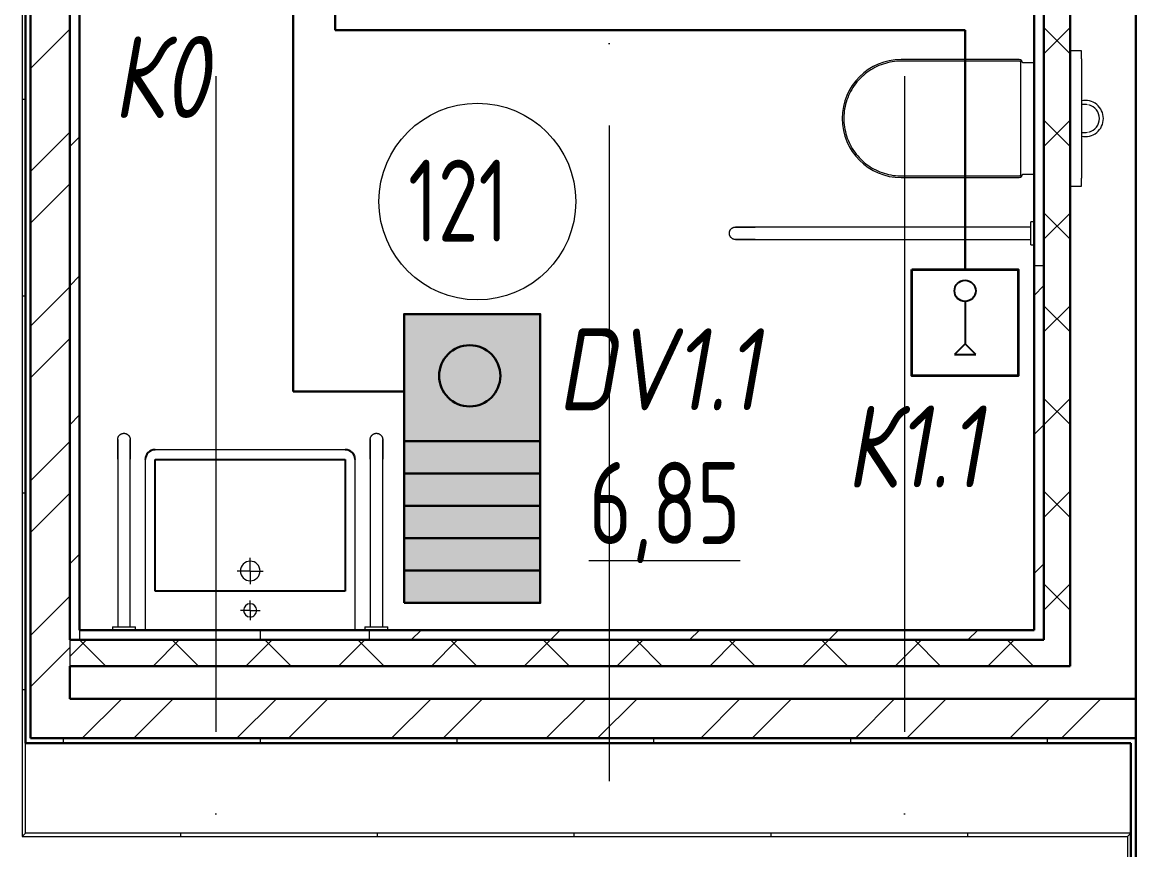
# Model space of a CAD drawing. Header units: millimetres. Extents: x -404508 to 361533, y -175093 to 31861.
# Drawn here: x -5002 to -1607, y -149193 to -146669 of the extents above; entities that cross this region are included whole.
import ezdxf

# ---------------------------------------------------------------- set-up
doc = ezdxf.new("R2010")
doc.units = ezdxf.units.MM
doc.linetypes.add('ADSK_Линия сетки', pattern=[25, 20, -2.5, 0, -2.5])
for name, color, linetype, lineweight in [('лс', 5, 'Continuous', 30), ('Марки помещений', 252, 'Continuous', 20), ('Обобщенные модели', 252, 'Continuous', 18), ('Ограждение', 252, 'Continuous', 9), ('Оси', 252, 'Continuous', 9), ('Примечания', 7, 'Continuous', 25), ('Сантехника', 252, 'Continuous', 9), ('Стены внутренние', 7, 'Continuous', 18), ('Стены наружные', 7, 'Continuous', 18), ('Стены штриховка', 7, 'Continuous', 9)]:
    doc.layers.add(name, color=color, linetype=linetype, lineweight=lineweight)
doc.layers.add('Узлы', color=7, linetype='Continuous')
doc.styles.add('GOST Common_3', font='', dxfattribs={"height": 3.5})
doc.styles.add('RubezhCAD', font='', dxfattribs={"oblique": 10})
doc.styles.get('GOST Common_3').set_extended_font_data('GOST 2.304 type A')
doc.styles.get('RubezhCAD').set_extended_font_data('GOST type A')
pattern_1 = [(0, (-32119.8, 96), (0, 600), []), (90, (-32119.8, 96), (-600, 4e-14), [])]

# ---------------------------------------------------------------- blocks, each defined once
blk = doc.blocks.new('Кнопка вызова влагозащищенная со шнуром1')
at = {"color": 5}
for p, q in [((-50, 10), (-50, -30)), ((-50, -30), (-60, -40)), ((-40, -40), (-50, -30)), ((-60, -40), (-40, -40))]:
    blk.add_line(p, q, dxfattribs=at)
at = {"color": 5, "lineweight": 35}
blk.add_lwpolyline([(-100, 40), (0, 40), (0, -60), (-100, -60)], close=True, dxfattribs=at)
at = {"color": 5}
blk.add_circle((-50, 20), 10, dxfattribs=at)
blk = doc.blocks.new('A$C54723B90')
at = {"ltscale": 100, "true_color": 0xffffff}
h = blk.add_hatch(color=7, dxfattribs=at)
h.dxf.hatch_style = 1
h.paths.add_polyline_path([(0, 415), (881.2, 415), (881.2, 0), (0, 0)])
at = {"ltscale": 100}
h = blk.add_hatch(color=5, dxfattribs=at)
h.dxf.hatch_style = 1
edge = h.paths.add_edge_path()
edge.add_arc((692.7, 215.1), 93.4, 0, 360)
at = {"layer": 'лс', "color": 5}
blk.add_lwpolyline([(0, 415), (881.2, 415), (881.2, 0), (0, 0)], close=True, dxfattribs=at)
for points in [[(98.6, 415), (98.6, 0)], [(197.3, 415), (197.3, 0)], [(295.9, 415), (295.9, 0)], [(394.6, 415), (394.6, 0)], [(493.2, 415), (493.2, 0)]]:
    blk.add_lwpolyline(points, dxfattribs=at)
blk.add_circle((692.7, 215.1), 93.4, dxfattribs=at)
blk = doc.blocks.new('1 этаж')
at = {"layer": 'Ограждение', "true_color": 0x636466}
h = blk.add_hatch(dxfattribs=at)
h.set_pattern_fill('FP_25', color=251, style=0, pattern_type=2)
h.set_pattern_definition(pattern_1)
h.paths.add_polyline_path([(-18445.8, -17463.7), (-18435.8, -17453.7), (-18435.8, -14253.7), (-18445.8, -14263.7), (-18445.8, -17356.4)])
h = blk.add_hatch(dxfattribs=at)
h.set_pattern_fill('FP_25', color=251, style=0, pattern_type=2)
h.set_pattern_definition(pattern_1)
h.paths.add_polyline_path([(-16538.9, -17463.7), (-15075.8, -17463.7), (-15065.8, -17453.7), (-18435.8, -17453.7), (-18445.8, -17463.7), (-17974, -17463.7)])
h = blk.add_hatch(dxfattribs=at)
h.set_pattern_fill('FP_25', color=251, style=0, pattern_type=2)
h.set_pattern_definition(pattern_1)
h.paths.add_polyline_path([(-15075.8, -20143.7), (-15065.8, -20143.7), (-15065.8, -20043.7), (-15075.8, -20043.7)])
h.paths.add_polyline_path([(-15065.8, -19963.7), (-15065.8, -17453.7), (-15075.8, -17463.7), (-15075.8, -19963.7)])
at = {"layer": 'Марки помещений', "color": 251, "true_color": 0x636466}
blk.add_circle((-17058.2, -15527), 300, dxfattribs=at)
at = {"layer": 'Обобщенные модели', "color": 251, "true_color": 0x636466}
for p, q in [((-15370.8, -15604.7), (-16210.8, -15604.7)), ((-15370.8, -15658.7), (-15370.8, -15588.7)), ((-15360.8, -15588.7), (-15370.8, -15588.7)), ((-16210.8, -15642.7), (-15370.8, -15642.7)), ((-15370.8, -15658.7), (-15360.8, -15658.7)), ((-18154.8, -16312.7), (-18154.8, -16823.7)), ((-18116.8, -16823.7), (-18116.8, -16312.7)), ((-17384.8, -16312.7), (-17384.8, -16823.7)), ((-17346.8, -16823.7), (-17346.8, -16312.7)), ((-18170.8, -16823.7), (-18100.8, -16823.7)), ((-18170.8, -16823.7), (-18170.8, -16833.7)), ((-18100.8, -16833.7), (-18100.8, -16823.7)), ((-17400.8, -16823.7), (-17330.8, -16823.7)), ((-17400.8, -16823.7), (-17400.8, -16833.7)), ((-17330.8, -16833.7), (-17330.8, -16823.7))]:
    blk.add_line(p, q, dxfattribs=at)
at = {"layer": 'Обобщенные модели', "color": 251, "true_color": 0x636466, "flags": 128}
for points in [[(-16289.8, -15623.7), (-16289.8, -15623), (-16289.7, -15622.2), (-16289.7, -15621.5), (-16289.6, -15620.7), (-16289.4, -15620), (-16289.3, -15619.2), (-16289.1, -15618.5), (-16288.8, -15617.8), (-16288.6, -15617), (-16288.3, -15616.3), (-16288, -15615.6), (-16287.7, -15615), (-16287.3, -15614.3), (-16286.9, -15613.6), (-16286.5, -15613), (-16286, -15612.4), (-16285.6, -15611.8), (-16285.1, -15611.2), (-16284.6, -15610.6), (-16284, -15610.1), (-16283.5, -15609.6), (-16282.9, -15609.1), (-16282.3, -15608.6), (-16281.7, -15608.2), (-16281.1, -15607.7), (-16280.4, -15607.3), (-16279.8, -15607), (-16279.1, -15606.6), (-16278.4, -15606.3), (-16277.7, -15606), (-16277, -15605.8), (-16276.2, -15605.5), (-16275.5, -15605.3), (-16274.8, -15605.2), (-16274, -15605), (-16273.3, -15604.9), (-16272.5, -15604.8), (-16271.8, -15604.8), (-16271, -15604.7), (-16270.8, -15604.7)], [(-16210.8, -15604.7), (-16213.2, -15604.7), (-16215.6, -15604.7), (-16218, -15604.7), (-16220.4, -15604.7), (-16222.7, -15604.7), (-16225.1, -15604.7), (-16227.4, -15604.7), (-16229.7, -15604.7), (-16231.9, -15604.7), (-16234.2, -15604.7), (-16236.4, -15604.7), (-16238.5, -15604.7), (-16240.6, -15604.7), (-16242.7, -15604.7), (-16244.7, -15604.7), (-16246.6, -15604.7), (-16248.5, -15604.7), (-16250.4, -15604.7), (-16252.1, -15604.7), (-16253.8, -15604.7), (-16255.5, -15604.7), (-16257, -15604.7), (-16258.5, -15604.7), (-16260, -15604.7), (-16261.3, -15604.7), (-16262.5, -15604.7), (-16263.7, -15604.7), (-16264.8, -15604.7), (-16265.8, -15604.7), (-16266.7, -15604.7), (-16267.5, -15604.7), (-16268.3, -15604.7), (-16268.9, -15604.7), (-16269.5, -15604.7), (-16269.9, -15604.7), (-16270.3, -15604.7), (-16270.6, -15604.7), (-16270.7, -15604.7), (-16270.8, -15604.7), (-16270.8, -15604.7)], [(-16270.8, -15604.7), (-16270.8, -15604.7), (-16270.6, -15604.7), (-16270.4, -15604.7), (-16270, -15604.7), (-16269.6, -15604.7), (-16269.1, -15604.7), (-16268.5, -15604.7), (-16267.8, -15604.7), (-16267, -15604.7), (-16266.1, -15604.7), (-16265.1, -15604.7), (-16264, -15604.7), (-16262.9, -15604.7), (-16261.6, -15604.7), (-16260.3, -15604.7), (-16258.9, -15604.7), (-16257.5, -15604.7), (-16255.9, -15604.7), (-16254.3, -15604.7), (-16252.6, -15604.7), (-16250.8, -15604.7), (-16249, -15604.7), (-16247.2, -15604.7), (-16245.2, -15604.7), (-16243.2, -15604.7), (-16241.2, -15604.7), (-16239.1, -15604.7), (-16236.9, -15604.7), (-16234.8, -15604.7), (-16232.5, -15604.7), (-16230.3, -15604.7), (-16228, -15604.7), (-16225.7, -15604.7), (-16223.4, -15604.7), (-16221, -15604.7), (-16218.6, -15604.7), (-16216.2, -15604.7), (-16213.8, -15604.7), (-16211.4, -15604.7), (-16210.8, -15604.7)], [(-16270.8, -15642.7), (-16271.6, -15642.7), (-16272.3, -15642.7), (-16273.1, -15642.6), (-16273.8, -15642.5), (-16274.6, -15642.4), (-16275.3, -15642.2), (-16276.1, -15642), (-16276.8, -15641.8), (-16277.5, -15641.5), (-16278.2, -15641.2), (-16278.9, -15640.9), (-16279.6, -15640.6), (-16280.2, -15640.2), (-16280.9, -15639.8), (-16281.5, -15639.4), (-16282.1, -15639), (-16282.7, -15638.5), (-16283.3, -15638), (-16283.9, -15637.5), (-16284.4, -15637), (-16284.9, -15636.4), (-16285.4, -15635.8), (-16285.9, -15635.2), (-16286.4, -15634.6), (-16286.8, -15634), (-16287.2, -15633.3), (-16287.6, -15632.7), (-16287.9, -15632), (-16288.2, -15631.3), (-16288.5, -15630.6), (-16288.8, -15629.9), (-16289, -15629.2), (-16289.2, -15628.4), (-16289.4, -15627.7), (-16289.5, -15627), (-16289.6, -15626.2), (-16289.7, -15625.5), (-16289.8, -15624.7), (-16289.8, -15623.9), (-16289.8, -15623.7)], [(-16210.8, -15642.7), (-16213.2, -15642.7), (-16215.6, -15642.7), (-16218, -15642.7), (-16220.4, -15642.7), (-16222.7, -15642.7), (-16225.1, -15642.7), (-16227.4, -15642.7), (-16229.7, -15642.7), (-16231.9, -15642.7), (-16234.2, -15642.7), (-16236.4, -15642.7), (-16238.5, -15642.7), (-16240.6, -15642.7), (-16242.7, -15642.7), (-16244.7, -15642.7), (-16246.6, -15642.7), (-16248.5, -15642.7), (-16250.4, -15642.7), (-16252.1, -15642.7), (-16253.8, -15642.7), (-16255.5, -15642.7), (-16257, -15642.7), (-16258.5, -15642.7), (-16260, -15642.7), (-16261.3, -15642.7), (-16262.5, -15642.7), (-16263.7, -15642.7), (-16264.8, -15642.7), (-16265.8, -15642.7), (-16266.7, -15642.7), (-16267.5, -15642.7), (-16268.3, -15642.7), (-16268.9, -15642.7), (-16269.5, -15642.7), (-16269.9, -15642.7), (-16270.3, -15642.7), (-16270.6, -15642.7), (-16270.7, -15642.7), (-16270.8, -15642.7), (-16270.8, -15642.7)], [(-16270.8, -15642.7), (-16270.8, -15642.7), (-16270.6, -15642.7), (-16270.4, -15642.7), (-16270, -15642.7), (-16269.6, -15642.7), (-16269.1, -15642.7), (-16268.5, -15642.7), (-16267.8, -15642.7), (-16267, -15642.7), (-16266.1, -15642.7), (-16265.1, -15642.7), (-16264, -15642.7), (-16262.9, -15642.7), (-16261.6, -15642.7), (-16260.3, -15642.7), (-16258.9, -15642.7), (-16257.5, -15642.7), (-16255.9, -15642.7), (-16254.3, -15642.7), (-16252.6, -15642.7), (-16250.8, -15642.7), (-16249, -15642.7), (-16247.2, -15642.7), (-16245.2, -15642.7), (-16243.2, -15642.7), (-16241.2, -15642.7), (-16239.1, -15642.7), (-16236.9, -15642.7), (-16234.8, -15642.7), (-16232.5, -15642.7), (-16230.3, -15642.7), (-16228, -15642.7), (-16225.7, -15642.7), (-16223.4, -15642.7), (-16221, -15642.7), (-16218.6, -15642.7), (-16216.2, -15642.7), (-16213.8, -15642.7), (-16211.4, -15642.7), (-16210.8, -15642.7)], [(-18154.8, -16252.7), (-18154.8, -16252), (-18154.7, -16251.2), (-18154.7, -16250.5), (-18154.6, -16249.7), (-18154.4, -16249), (-18154.3, -16248.2), (-18154.1, -16247.5), (-18153.8, -16246.8), (-18153.6, -16246), (-18153.3, -16245.3), (-18153, -16244.6), (-18152.7, -16244), (-18152.3, -16243.3), (-18151.9, -16242.6), (-18151.5, -16242), (-18151, -16241.4), (-18150.6, -16240.8), (-18150.1, -16240.2), (-18149.6, -16239.6), (-18149, -16239.1), (-18148.5, -16238.6), (-18147.9, -16238.1), (-18147.3, -16237.6), (-18146.7, -16237.2), (-18146.1, -16236.7), (-18145.4, -16236.3), (-18144.8, -16236), (-18144.1, -16235.6), (-18143.4, -16235.3), (-18142.7, -16235), (-18142, -16234.8), (-18141.2, -16234.5), (-18140.5, -16234.3), (-18139.8, -16234.2), (-18139, -16234), (-18138.3, -16233.9), (-18137.5, -16233.8), (-18136.8, -16233.8), (-18136, -16233.7), (-18135.8, -16233.7)], [(-18154.8, -16312.7), (-18154.8, -16310.3), (-18154.8, -16307.9), (-18154.8, -16305.5), (-18154.8, -16303.2), (-18154.8, -16300.8), (-18154.8, -16298.5), (-18154.8, -16296.1), (-18154.8, -16293.9), (-18154.8, -16291.6), (-18154.8, -16289.4), (-18154.8, -16287.2), (-18154.8, -16285), (-18154.8, -16282.9), (-18154.8, -16280.9), (-18154.8, -16278.9), (-18154.8, -16276.9), (-18154.8, -16275), (-18154.8, -16273.2), (-18154.8, -16271.4), (-18154.8, -16269.7), (-18154.8, -16268.1), (-18154.8, -16266.5), (-18154.8, -16265), (-18154.8, -16263.6), (-18154.8, -16262.2), (-18154.8, -16261), (-18154.8, -16259.8), (-18154.8, -16258.7), (-18154.8, -16257.7), (-18154.8, -16256.8), (-18154.8, -16256), (-18154.8, -16255.3), (-18154.8, -16254.6), (-18154.8, -16254.1), (-18154.8, -16253.6), (-18154.8, -16253.2), (-18154.8, -16253), (-18154.8, -16252.8), (-18154.8, -16252.7), (-18154.8, -16252.7)], [(-18154.8, -16252.7), (-18154.8, -16252.8), (-18154.8, -16252.9), (-18154.8, -16253.2), (-18154.8, -16253.5), (-18154.8, -16253.9), (-18154.8, -16254.5), (-18154.8, -16255.1), (-18154.8, -16255.8), (-18154.8, -16256.6), (-18154.8, -16257.5), (-18154.8, -16258.4), (-18154.8, -16259.5), (-18154.8, -16260.7), (-18154.8, -16261.9), (-18154.8, -16263.2), (-18154.8, -16264.6), (-18154.8, -16266.1), (-18154.8, -16267.6), (-18154.8, -16269.2), (-18154.8, -16270.9), (-18154.8, -16272.7), (-18154.8, -16274.5), (-18154.8, -16276.4), (-18154.8, -16278.3), (-18154.8, -16280.3), (-18154.8, -16282.4), (-18154.8, -16284.5), (-18154.8, -16286.6), (-18154.8, -16288.8), (-18154.8, -16291), (-18154.8, -16293.2), (-18154.8, -16295.5), (-18154.8, -16297.8), (-18154.8, -16300.2), (-18154.8, -16302.5), (-18154.8, -16304.9), (-18154.8, -16307.3), (-18154.8, -16309.7), (-18154.8, -16312.1), (-18154.8, -16312.7)], [(-18135.8, -16233.7), (-18135, -16233.7), (-18134.3, -16233.8), (-18133.5, -16233.9), (-18132.8, -16234), (-18132, -16234.1), (-18131.3, -16234.3), (-18130.6, -16234.5), (-18129.8, -16234.7), (-18129.1, -16234.9), (-18128.4, -16235.2), (-18127.7, -16235.5), (-18127, -16235.9), (-18126.4, -16236.2), (-18125.7, -16236.6), (-18125.1, -16237), (-18124.5, -16237.5), (-18123.9, -16238), (-18123.3, -16238.4), (-18122.7, -16239), (-18122.2, -16239.5), (-18121.7, -16240), (-18121.2, -16240.6), (-18120.7, -16241.2), (-18120.2, -16241.8), (-18119.8, -16242.5), (-18119.4, -16243.1), (-18119, -16243.8), (-18118.7, -16244.5), (-18118.4, -16245.1), (-18118.1, -16245.8), (-18117.8, -16246.6), (-18117.6, -16247.3), (-18117.4, -16248), (-18117.2, -16248.8), (-18117.1, -16249.5), (-18117, -16250.3), (-18116.9, -16251), (-18116.8, -16251.8), (-18116.8, -16252.5), (-18116.8, -16252.7)], [(-18116.8, -16312.7), (-18116.8, -16310.3), (-18116.8, -16307.9), (-18116.8, -16305.5), (-18116.8, -16303.2), (-18116.8, -16300.8), (-18116.8, -16298.5), (-18116.8, -16296.1), (-18116.8, -16293.9), (-18116.8, -16291.6), (-18116.8, -16289.4), (-18116.8, -16287.2), (-18116.8, -16285), (-18116.8, -16282.9), (-18116.8, -16280.9), (-18116.8, -16278.9), (-18116.8, -16276.9), (-18116.8, -16275), (-18116.8, -16273.2), (-18116.8, -16271.4), (-18116.8, -16269.7), (-18116.8, -16268.1), (-18116.8, -16266.5), (-18116.8, -16265), (-18116.8, -16263.6), (-18116.8, -16262.2), (-18116.8, -16261), (-18116.8, -16259.8), (-18116.8, -16258.7), (-18116.8, -16257.7), (-18116.8, -16256.8), (-18116.8, -16256), (-18116.8, -16255.3), (-18116.8, -16254.6), (-18116.8, -16254.1), (-18116.8, -16253.6), (-18116.8, -16253.2), (-18116.8, -16253), (-18116.8, -16252.8), (-18116.8, -16252.7), (-18116.8, -16252.7)], [(-18116.8, -16252.7), (-18116.8, -16252.8), (-18116.8, -16252.9), (-18116.8, -16253.2), (-18116.8, -16253.5), (-18116.8, -16253.9), (-18116.8, -16254.5), (-18116.8, -16255.1), (-18116.8, -16255.8), (-18116.8, -16256.6), (-18116.8, -16257.5), (-18116.8, -16258.4), (-18116.8, -16259.5), (-18116.8, -16260.7), (-18116.8, -16261.9), (-18116.8, -16263.2), (-18116.8, -16264.6), (-18116.8, -16266.1), (-18116.8, -16267.6), (-18116.8, -16269.2), (-18116.8, -16270.9), (-18116.8, -16272.7), (-18116.8, -16274.5), (-18116.8, -16276.4), (-18116.8, -16278.3), (-18116.8, -16280.3), (-18116.8, -16282.4), (-18116.8, -16284.5), (-18116.8, -16286.6), (-18116.8, -16288.8), (-18116.8, -16291), (-18116.8, -16293.2), (-18116.8, -16295.5), (-18116.8, -16297.8), (-18116.8, -16300.2), (-18116.8, -16302.5), (-18116.8, -16304.9), (-18116.8, -16307.3), (-18116.8, -16309.7), (-18116.8, -16312.1), (-18116.8, -16312.7)], [(-17384.8, -16252.7), (-17384.8, -16252), (-17384.7, -16251.2), (-17384.7, -16250.5), (-17384.6, -16249.7), (-17384.4, -16249), (-17384.3, -16248.2), (-17384.1, -16247.5), (-17383.8, -16246.8), (-17383.6, -16246), (-17383.3, -16245.3), (-17383, -16244.6), (-17382.7, -16244), (-17382.3, -16243.3), (-17381.9, -16242.6), (-17381.5, -16242), (-17381, -16241.4), (-17380.6, -16240.8), (-17380.1, -16240.2), (-17379.6, -16239.6), (-17379, -16239.1), (-17378.5, -16238.6), (-17377.9, -16238.1), (-17377.3, -16237.6), (-17376.7, -16237.2), (-17376.1, -16236.7), (-17375.4, -16236.3), (-17374.8, -16236), (-17374.1, -16235.6), (-17373.4, -16235.3), (-17372.7, -16235), (-17372, -16234.8), (-17371.2, -16234.5), (-17370.5, -16234.3), (-17369.8, -16234.2), (-17369, -16234), (-17368.3, -16233.9), (-17367.5, -16233.8), (-17366.8, -16233.8), (-17366, -16233.7), (-17365.8, -16233.7)], [(-17384.8, -16312.7), (-17384.8, -16310.3), (-17384.8, -16307.9), (-17384.8, -16305.5), (-17384.8, -16303.2), (-17384.8, -16300.8), (-17384.8, -16298.5), (-17384.8, -16296.1), (-17384.8, -16293.9), (-17384.8, -16291.6), (-17384.8, -16289.4), (-17384.8, -16287.2), (-17384.8, -16285), (-17384.8, -16282.9), (-17384.8, -16280.9), (-17384.8, -16278.9), (-17384.8, -16276.9), (-17384.8, -16275), (-17384.8, -16273.2), (-17384.8, -16271.4), (-17384.8, -16269.7), (-17384.8, -16268.1), (-17384.8, -16266.5), (-17384.8, -16265), (-17384.8, -16263.6), (-17384.8, -16262.2), (-17384.8, -16261), (-17384.8, -16259.8), (-17384.8, -16258.7), (-17384.8, -16257.7), (-17384.8, -16256.8), (-17384.8, -16256), (-17384.8, -16255.3), (-17384.8, -16254.6), (-17384.8, -16254.1), (-17384.8, -16253.6), (-17384.8, -16253.2), (-17384.8, -16253), (-17384.8, -16252.8), (-17384.8, -16252.7), (-17384.8, -16252.7)], [(-17384.8, -16252.7), (-17384.8, -16252.8), (-17384.8, -16252.9), (-17384.8, -16253.2), (-17384.8, -16253.5), (-17384.8, -16253.9), (-17384.8, -16254.5), (-17384.8, -16255.1), (-17384.8, -16255.8), (-17384.8, -16256.6), (-17384.8, -16257.5), (-17384.8, -16258.4), (-17384.8, -16259.5), (-17384.8, -16260.7), (-17384.8, -16261.9), (-17384.8, -16263.2), (-17384.8, -16264.6), (-17384.8, -16266.1), (-17384.8, -16267.6), (-17384.8, -16269.2), (-17384.8, -16270.9), (-17384.8, -16272.7), (-17384.8, -16274.5), (-17384.8, -16276.4), (-17384.8, -16278.3), (-17384.8, -16280.3), (-17384.8, -16282.4), (-17384.8, -16284.5), (-17384.8, -16286.6), (-17384.8, -16288.8), (-17384.8, -16291), (-17384.8, -16293.2), (-17384.8, -16295.5), (-17384.8, -16297.8), (-17384.8, -16300.2), (-17384.8, -16302.5), (-17384.8, -16304.9), (-17384.8, -16307.3), (-17384.8, -16309.7), (-17384.8, -16312.1), (-17384.8, -16312.7)], [(-17365.8, -16233.7), (-17365, -16233.7), (-17364.3, -16233.8), (-17363.5, -16233.9), (-17362.8, -16234), (-17362, -16234.1), (-17361.3, -16234.3), (-17360.6, -16234.5), (-17359.8, -16234.7), (-17359.1, -16234.9), (-17358.4, -16235.2), (-17357.7, -16235.5), (-17357, -16235.9), (-17356.4, -16236.2), (-17355.7, -16236.6), (-17355.1, -16237), (-17354.5, -16237.5), (-17353.9, -16238), (-17353.3, -16238.4), (-17352.7, -16239), (-17352.2, -16239.5), (-17351.7, -16240), (-17351.2, -16240.6), (-17350.7, -16241.2), (-17350.2, -16241.8), (-17349.8, -16242.5), (-17349.4, -16243.1), (-17349, -16243.8), (-17348.7, -16244.5), (-17348.4, -16245.1), (-17348.1, -16245.8), (-17347.8, -16246.6), (-17347.6, -16247.3), (-17347.4, -16248), (-17347.2, -16248.8), (-17347.1, -16249.5), (-17347, -16250.3), (-17346.9, -16251), (-17346.8, -16251.8), (-17346.8, -16252.5), (-17346.8, -16252.7)], [(-17346.8, -16312.7), (-17346.8, -16310.3), (-17346.8, -16307.9), (-17346.8, -16305.5), (-17346.8, -16303.2), (-17346.8, -16300.8), (-17346.8, -16298.5), (-17346.8, -16296.1), (-17346.8, -16293.9), (-17346.8, -16291.6), (-17346.8, -16289.4), (-17346.8, -16287.2), (-17346.8, -16285), (-17346.8, -16282.9), (-17346.8, -16280.9), (-17346.8, -16278.9), (-17346.8, -16276.9), (-17346.8, -16275), (-17346.8, -16273.2), (-17346.8, -16271.4), (-17346.8, -16269.7), (-17346.8, -16268.1), (-17346.8, -16266.5), (-17346.8, -16265), (-17346.8, -16263.6), (-17346.8, -16262.2), (-17346.8, -16261), (-17346.8, -16259.8), (-17346.8, -16258.7), (-17346.8, -16257.7), (-17346.8, -16256.8), (-17346.8, -16256), (-17346.8, -16255.3), (-17346.8, -16254.6), (-17346.8, -16254.1), (-17346.8, -16253.6), (-17346.8, -16253.2), (-17346.8, -16253), (-17346.8, -16252.8), (-17346.8, -16252.7), (-17346.8, -16252.7)], [(-17346.8, -16252.7), (-17346.8, -16252.8), (-17346.8, -16252.9), (-17346.8, -16253.2), (-17346.8, -16253.5), (-17346.8, -16253.9), (-17346.8, -16254.5), (-17346.8, -16255.1), (-17346.8, -16255.8), (-17346.8, -16256.6), (-17346.8, -16257.5), (-17346.8, -16258.4), (-17346.8, -16259.5), (-17346.8, -16260.7), (-17346.8, -16261.9), (-17346.8, -16263.2), (-17346.8, -16264.6), (-17346.8, -16266.1), (-17346.8, -16267.6), (-17346.8, -16269.2), (-17346.8, -16270.9), (-17346.8, -16272.7), (-17346.8, -16274.5), (-17346.8, -16276.4), (-17346.8, -16278.3), (-17346.8, -16280.3), (-17346.8, -16282.4), (-17346.8, -16284.5), (-17346.8, -16286.6), (-17346.8, -16288.8), (-17346.8, -16291), (-17346.8, -16293.2), (-17346.8, -16295.5), (-17346.8, -16297.8), (-17346.8, -16300.2), (-17346.8, -16302.5), (-17346.8, -16304.9), (-17346.8, -16307.3), (-17346.8, -16309.7), (-17346.8, -16312.1), (-17346.8, -16312.7)]]:
    blk.add_lwpolyline(points, dxfattribs=at)
at = {"layer": 'Ограждение', "color": 251, "true_color": 0x636466}
for p, q in [((-18445.8, -14263.7), (-18445.8, -17463.7)), ((-18435.8, -17453.7), (-18435.8, -17178.7)), ((-18435.8, -17453.7), (-18445.8, -17463.7)), ((-18445.8, -17463.7), (-15075.8, -17463.7)), ((-15065.8, -17453.7), (-18435.8, -17453.7)), ((-15065.8, -17453.7), (-15075.8, -17463.7)), ((-15075.8, -17463.7), (-15075.8, -19963.9))]:
    blk.add_line(p, q, dxfattribs=at)
at = {"layer": 'Оси', "color": 251, "linetype": 'ADSK_Линия сетки', "ltscale": 100, "true_color": 0x636466}
for p, q in [((-16655.8, 32206.9), (-16655.8, -33769.9)), ((-17855.8, -2643.7), (-17855.8, -33769.9)), ((-15755.8, -2643.7), (-15755.8, -32499.9))]:
    blk.add_line(p, q, dxfattribs=at)
at = {"layer": 'Сантехника', "color": 251, "lineweight": 9, "true_color": 0x636466}
for p, q in [((-15215.8, -15067), (-15250.8, -15067)), ((-15215.8, -15092), (-15215.8, -15067)), ((-15215.8, -15092), (-15215.8, -15455.5)), ((-15250.8, -15480.5), (-15215.8, -15480.5)), ((-15215.8, -15480.5), (-15215.8, -15455.5))]:
    blk.add_line(p, q, dxfattribs=at)
at = {"layer": 'Сантехника', "color": 251, "true_color": 0x636466}
for p, q in [((-15405.8, -15093.7), (-15765.8, -15093.7)), ((-15405.8, -15098.7), (-15765.8, -15098.7)), ((-15400.8, -15443.7), (-15400.8, -15103.7)), ((-15360.8, -15103.7), (-15395.8, -15103.7)), ((-15395.8, -15443.7), (-15360.8, -15443.7)), ((-15765.8, -15448.7), (-15405.8, -15448.7)), ((-15765.8, -15453.7), (-15405.8, -15453.7))]:
    blk.add_line(p, q, dxfattribs=at)
at = {"layer": 'Сантехника', "color": 251, "true_color": 0x636466, "flags": 128}
for points in [[(-15765.8, -15098.7), (-15772.8, -15098.9), (-15779.8, -15099.3), (-15786.8, -15100), (-15793.7, -15101), (-15800.6, -15102.2), (-15807.4, -15103.7), (-15814.2, -15105.5), (-15820.9, -15107.6), (-15827.4, -15109.9), (-15833.9, -15112.5), (-15840.3, -15115.4), (-15846.6, -15118.5), (-15852.8, -15121.9), (-15858.8, -15125.5), (-15864.6, -15129.3), (-15870.3, -15133.4), (-15875.8, -15137.7), (-15881.2, -15142.2), (-15886.4, -15146.9), (-15891.3, -15151.8), (-15896.1, -15156.9), (-15900.7, -15162.2), (-15905, -15167.7), (-15909.2, -15173.4), (-15913.1, -15179.2), (-15916.7, -15185.1), (-15920.1, -15191.2), (-15923.3, -15197.5), (-15926.2, -15203.8), (-15928.9, -15210.3), (-15931.3, -15216.9), (-15933.5, -15223.6), (-15935.3, -15230.3), (-15936.9, -15237.1), (-15938.3, -15244), (-15939.3, -15250.9), (-15940.1, -15257.9), (-15940.6, -15264.8), (-15940.8, -15271.8), (-15940.7, -15278.8), (-15940.4, -15285.8), (-15939.8, -15292.8), (-15938.9, -15299.7), (-15937.7, -15306.6), (-15936.2, -15313.5), (-15934.5, -15320.3), (-15932.5, -15327), (-15930.2, -15333.6), (-15927.7, -15340.1), (-15924.9, -15346.6), (-15921.9, -15352.9), (-15918.6, -15359), (-15915.1, -15365.1), (-15911.3, -15371), (-15907.3, -15376.7), (-15903.1, -15382.3), (-15898.6, -15387.7), (-15893.9, -15392.9), (-15889.1, -15397.9), (-15884, -15402.8), (-15878.8, -15407.4), (-15873.3, -15411.8), (-15867.7, -15416), (-15861.9, -15420), (-15856, -15423.7), (-15849.9, -15427.2), (-15843.7, -15430.4), (-15837.4, -15433.4), (-15831, -15436.1), (-15824.4, -15438.6), (-15817.8, -15440.8), (-15811.1, -15442.8), (-15804.3, -15444.5), (-15797.4, -15445.9), (-15790.5, -15447), (-15783.5, -15447.8), (-15776.6, -15448.4), (-15769.6, -15448.7), (-15765.8, -15448.7)], [(-15400.8, -15103.7), (-15400.8, -15103.5), (-15400.8, -15103.3), (-15400.8, -15103.1), (-15400.9, -15102.9), (-15400.9, -15102.7), (-15400.9, -15102.5), (-15401, -15102.3), (-15401.1, -15102.2), (-15401.1, -15102), (-15401.2, -15101.8), (-15401.3, -15101.6), (-15401.4, -15101.4), (-15401.5, -15101.2), (-15401.6, -15101.1), (-15401.7, -15100.9), (-15401.8, -15100.7), (-15401.9, -15100.6), (-15402, -15100.4), (-15402.2, -15100.3), (-15402.3, -15100.1), (-15402.5, -15100), (-15402.6, -15099.9), (-15402.8, -15099.8), (-15402.9, -15099.6), (-15403.1, -15099.5), (-15403.3, -15099.4), (-15403.4, -15099.3), (-15403.6, -15099.2), (-15403.8, -15099.1), (-15404, -15099.1), (-15404.2, -15099), (-15404.4, -15098.9), (-15404.6, -15098.9), (-15404.8, -15098.8), (-15405, -15098.8), (-15405.1, -15098.8), (-15405.3, -15098.8), (-15405.5, -15098.7), (-15405.7, -15098.7), (-15405.8, -15098.7)], [(-15405.8, -15448.7), (-15405.6, -15448.7), (-15405.4, -15448.7), (-15405.2, -15448.7), (-15405, -15448.7), (-15404.8, -15448.6), (-15404.6, -15448.6), (-15404.4, -15448.5), (-15404.2, -15448.5), (-15404, -15448.4), (-15403.9, -15448.3), (-15403.7, -15448.3), (-15403.5, -15448.2), (-15403.3, -15448.1), (-15403.1, -15448), (-15403, -15447.9), (-15402.8, -15447.7), (-15402.7, -15447.6), (-15402.5, -15447.5), (-15402.4, -15447.4), (-15402.2, -15447.2), (-15402.1, -15447.1), (-15401.9, -15446.9), (-15401.8, -15446.8), (-15401.7, -15446.6), (-15401.6, -15446.4), (-15401.5, -15446.3), (-15401.4, -15446.1), (-15401.3, -15445.9), (-15401.2, -15445.7), (-15401.1, -15445.5), (-15401.1, -15445.4), (-15401, -15445.2), (-15401, -15445), (-15400.9, -15444.8), (-15400.9, -15444.6), (-15400.8, -15444.4), (-15400.8, -15444.2), (-15400.8, -15444), (-15400.8, -15443.8), (-15400.8, -15443.7)]]:
    blk.add_lwpolyline(points, dxfattribs=at)
at = {"layer": 'Сантехника', "color": 251, "lineweight": 9, "true_color": 0x636466, "flags": 128}
for points in [[(-15204.4, -15231), (-15204.4, -15231), (-15204.5, -15231), (-15204.7, -15231), (-15204.9, -15231), (-15205.3, -15231), (-15205.6, -15231), (-15206.1, -15231), (-15206.6, -15231), (-15207.2, -15231), (-15207.9, -15231), (-15208.6, -15231), (-15209.4, -15231), (-15210.3, -15231), (-15211.2, -15231), (-15212.2, -15231), (-15213.3, -15231), (-15214.4, -15231), (-15215.5, -15231)], [(-15214.7, -15316.4), (-15213.6, -15316.4), (-15212.5, -15316.4), (-15211.5, -15316.4), (-15210.5, -15316.4), (-15209.7, -15316.4), (-15208.8, -15316.4), (-15208.1, -15316.4), (-15207.4, -15316.4), (-15206.8, -15316.4), (-15206.2, -15316.4), (-15205.8, -15316.4), (-15205.4, -15316.4), (-15205, -15316.4), (-15204.7, -15316.4), (-15204.5, -15316.4), (-15204.4, -15316.4), (-15204.4, -15316.4), (-15204.4, -15316.4)]]:
    blk.add_lwpolyline(points, dxfattribs=at)
at = {"layer": 'Сантехника', "color": 251, "true_color": 0x636466}
for centre, radius, start, end in [((-15765.8, -15273.7), 180, 90, 270), ((-15765.8, -15273.7), 175, 90, 90.9078), ((-15765.8, -15273.7), 175, 90, 90.9078), ((-15405.8, -15103.7), 10, 0, 90), ((-15405.8, -15103.7), 5, 60, 90), ((-15405.8, -15103.7), 5, 60, 90), ((-15405.8, -15103.7), 5, 60, 75), ((-15405.8, -15103.7), 5, 0, 30), ((-15405.8, -15103.7), 5, 0, 30), ((-15405.8, -15103.7), 5, 0, 30), ((-15405.8, -15443.7), 10, 270, 0), ((-15405.8, -15443.7), 5, 330, 0), ((-15405.8, -15443.7), 5, 330, 0), ((-15405.8, -15443.7), 5, 330, 0), ((-15765.8, -15273.7), 175, 269.0922, 270), ((-15765.8, -15273.7), 175, 269.0922, 270), ((-15405.8, -15443.7), 5, 270, 300), ((-15405.8, -15443.7), 5, 270, 300), ((-15405.8, -15443.7), 5, 285, 300)]:
    blk.add_arc(centre, radius, start, end, dxfattribs=at)
at = {"layer": 'Сантехника', "color": 251, "lineweight": 9, "true_color": 0x636466}
for radius, start, end in [(55, 0, 102.0258), (42.7, 92.2417, 94.1976), (42.7, 87.9172, 90), (42.7, 80.8699, 90), (42.7, 0, 75), (55, 257.9742, 0), (42.7, 285, 0), (42.7, 267.2428, 279.4986), (42.7, 270, 272.5338)]:
    blk.add_arc((-15204.4, -15273.7), radius, start, end, dxfattribs=at)
at = {"layer": 'Стены внутренние', "color": 251, "lineweight": 30, "true_color": 0x636466}
blk.add_line((-15050.8, -13963.7), (-15050.8, -17043.7), dxfattribs=at)
at = {"layer": 'Стены наружные', "color": 251, "lineweight": 30, "true_color": 0x636466}
for p, q in [((-18435.8, -13978.7), (-18435.8, -17178.7)), ((-18420.8, -13963.7), (-18420.8, -17163.7)), ((-18300.8, -16863.7), (-18300.8, -13963.7)), ((-15250.8, -16943.7), (-15250.8, -13963.7)), ((-18270.8, -16833.7), (-18270.8, -13993.7)), ((-15330.8, -14808.7), (-15330.8, -16863.7)), ((-15360.8, -14838.7), (-15360.8, -16833.7)), ((-15360.8, -16833.7), (-18270.8, -16833.7)), ((-15330.8, -16863.7), (-18300.8, -16863.7)), ((-18300.8, -17043.7), (-18300.8, -16943.7)), ((-18300.8, -16943.7), (-15250.8, -16943.7)), ((-15050.8, -17043.7), (-18300.8, -17043.7)), ((-15050.8, -20043.7), (-15050.8, -17043.7)), ((-18420.8, -17163.7), (-15050.8, -17163.7)), ((-18435.8, -17178.7), (-15065.8, -17178.7)), ((-15065.8, -17178.7), (-15065.8, -19963.7))]:
    blk.add_line(p, q, dxfattribs=at)
at = {"layer": 'Стены наружные', "color": 251, "linetype": 'Continuous', "lineweight": 9, "true_color": 0x636466}
for p, q in [((-18420.8, -15121.4), (-18300.8, -15001.4)), ((-15250.8, -15076), (-15330.8, -14996)), ((-15330.8, -15076.2), (-15250.8, -14996.2)), ((-15250.8, -15358.8), (-15330.8, -15278.8)), ((-15330.8, -15359), (-15250.8, -15279)), ((-18420.8, -15435.7), (-18300.8, -15315.7)), ((-18300.8, -15359.2), (-18270.8, -15329.2)), ((-18420.8, -15592.9), (-18300.8, -15472.9)), ((-15250.8, -15641.7), (-15330.8, -15561.7)), ((-15330.8, -15641.9), (-15250.8, -15561.9)), ((-18300.8, -15783.5), (-18270.8, -15753.5)), ((-15360.8, -15813.3), (-15330.8, -15783.3)), ((-18420.8, -15907.2), (-18300.8, -15787.2)), ((-15250.8, -15924.5), (-15330.8, -15844.5)), ((-15330.8, -15924.7), (-15250.8, -15844.7)), ((-18420.8, -16064.3), (-18300.8, -15944.3)), ((-15250.8, -16207.3), (-15330.8, -16127.3)), ((-15330.8, -16207.6), (-15250.8, -16127.6)), ((-18300.8, -16207.7), (-18270.8, -16177.7)), ((-15360.8, -16237.6), (-15330.8, -16207.6)), ((-18420.8, -16378.6), (-18300.8, -16258.6)), ((-18420.8, -16535.8), (-18300.8, -16415.8)), ((-15250.8, -16490.2), (-15330.8, -16410.2)), ((-15330.8, -16490.4), (-15250.8, -16410.4)), ((-18300.8, -16632), (-18270.8, -16602)), ((-15360.8, -16661.8), (-15330.8, -16631.8)), ((-15250.8, -16773), (-15330.8, -16693)), ((-15330.8, -16773.3), (-15250.8, -16693.3)), ((-18420.8, -16850.1), (-18300.8, -16730.1)), ((-17719.8, -16863.7), (-17719.8, -16833.7)), ((-17259.8, -16863.7), (-17229.8, -16833.7)), ((-16835.5, -16863.7), (-16805.5, -16833.7)), ((-16411.2, -16863.7), (-16381.2, -16833.7)), ((-15987, -16863.7), (-15957, -16833.7)), ((-15562.7, -16863.7), (-15532.7, -16833.7)), ((-18300.8, -16914.8), (-18249.7, -16863.7)), ((-18191.4, -16943.7), (-18271.4, -16863.7)), ((-18046.9, -16943.7), (-17966.9, -16863.7)), ((-17908.5, -16943.7), (-17988.5, -16863.7)), ((-17764, -16943.7), (-17684, -16863.7)), ((-17625.7, -16943.7), (-17705.7, -16863.7)), ((-17481.2, -16943.7), (-17401.2, -16863.7)), ((-17342.8, -16943.7), (-17422.8, -16863.7)), ((-17198.3, -16943.7), (-17118.3, -16863.7)), ((-17060, -16943.7), (-17140, -16863.7)), ((-16915.5, -16943.7), (-16835.5, -16863.7)), ((-16777.1, -16943.7), (-16857.1, -16863.7)), ((-16632.6, -16943.7), (-16552.6, -16863.7)), ((-16494.3, -16943.7), (-16574.3, -16863.7)), ((-16349.8, -16943.7), (-16269.8, -16863.7)), ((-16211.5, -16943.7), (-16291.5, -16863.7)), ((-16067, -16943.7), (-15987, -16863.7)), ((-15928.6, -16943.7), (-16008.6, -16863.7)), ((-15784.1, -16943.7), (-15704.1, -16863.7)), ((-15645.8, -16943.7), (-15725.8, -16863.7)), ((-15501.3, -16943.7), (-15421.3, -16863.7)), ((-15362.9, -16943.7), (-15442.9, -16863.7)), ((-18420.8, -17007.3), (-18300.8, -16887.3)), ((-18263, -17163.7), (-18143.6, -17044.4)), ((-18105.8, -17163.7), (-17986.4, -17044.3)), ((-17791.5, -17163.7), (-17672.1, -17044.3)), ((-17634.4, -17163.7), (-17514.9, -17044.2)), ((-17320, -17163.7), (-17200.5, -17044.2)), ((-17162.9, -17163.7), (-17043.3, -17044.1)), ((-16848.6, -17163.7), (-16728.9, -17044.1)), ((-16691.4, -17163.7), (-16571.7, -17044.1)), ((-16377.1, -17163.7), (-16257.4, -17044)), ((-16220, -17163.7), (-16100.2, -17044)), ((-15905.7, -17163.7), (-15785.8, -17043.9)), ((-15748.5, -17163.7), (-15628.6, -17043.9)), ((-15434.2, -17163.7), (-15314.2, -17043.8)), ((-15277, -17163.7), (-15157.1, -17043.8)), ((-18319.8, -17178.7), (-18319.8, -17163.7)), ((-17719.8, -17178.7), (-17719.8, -17163.7)), ((-17119.8, -17178.7), (-17119.8, -17163.7)), ((-16519.8, -17178.7), (-16519.8, -17163.7)), ((-15919.8, -17178.7), (-15919.8, -17163.7)), ((-15319.8, -17178.7), (-15319.8, -17163.7))]:
    blk.add_line(p, q, dxfattribs=at)
at = {"layer": 'Стены штриховка', "color": 251, "true_color": 0x636466}
for p, q in [((-15330.8, -15722.7), (-15360.8, -15722.7)), ((-18270.8, -16833.7), (-18270.8, -16863.7)), ((-17386.8, -16863.7), (-17386.8, -16833.7)), ((-18300.8, -16863.7), (-18300.8, -16943.7))]:
    blk.add_line(p, q, dxfattribs=at)
at = {"layer": 'Узлы', "color": 251, "lineweight": 9, "true_color": 0x636466}
for p, q in [((-17750.8, -16283.7), (-18040.8, -16283.7)), ((-17460.8, -16283.7), (-17750.8, -16283.7)), ((-18070.8, -16313.7), (-18070.8, -16833.7)), ((-17430.8, -16833.7), (-17430.8, -16313.7)), ((-17750.8, -16653.7), (-17750.8, -16613.7)), ((-17750.8, -16653.7), (-17790.8, -16653.7)), ((-17750.8, -16653.7), (-17750.8, -16693.7)), ((-17750.8, -16653.7), (-17710.8, -16653.7)), ((-17750.8, -16773.7), (-17750.8, -16743.7)), ((-17750.8, -16773.7), (-17780.8, -16773.7)), ((-17750.8, -16773.7), (-17750.8, -16803.7)), ((-17750.8, -16773.7), (-17720.8, -16773.7))]:
    blk.add_line(p, q, dxfattribs=at)
at = {"layer": 'Узлы', "color": 251, "true_color": 0x636466}
for p, q in [((-18040.8, -16714.7), (-18040.8, -16313.7)), ((-18040.8, -16313.7), (-17460.8, -16313.7)), ((-17460.8, -16313.7), (-17460.8, -16714.7)), ((-17460.8, -16714.7), (-18040.8, -16714.7))]:
    blk.add_line(p, q, dxfattribs=at)
for centre, start, end in [((-18040.8, -16313.7), 90, 180), ((-17460.8, -16313.7), 0, 90)]:
    blk.add_arc(centre, 30, start, end, dxfattribs=at)
at = {"layer": 'Узлы', "color": 251, "lineweight": 9, "true_color": 0x636466}
for centre, radius, start, end in [((-17750.8, -16653.7), 30, 90, 180), ((-17750.8, -16653.7), 30, 0, 90), ((-17750.8, -16653.7), 30, 180, 270), ((-17750.8, -16653.7), 30, 270, 0.0077), ((-17750.8, -16773.7), 20, 90, 180), ((-17750.8, -16773.7), 20, 0, 90), ((-17750.8, -16773.7), 20, 180, 270), ((-17750.8, -16773.7), 20, 270, 0.0116)]:
    blk.add_arc(centre, radius, start, end, dxfattribs=at)
at = {"layer": 'Марки помещений', "color": 251, "true_color": 0x636466, "style": 'GOST Common_3', "width": 0.9}
for s, p in [('121', (-17269.3, -15649.3)), ('%%U6,85', (-16718.4, -16571.3))]:
    blk.add_text(s, height=250, dxfattribs=at).set_placement(p)

msp = doc.modelspace()

# ---------------------------------------------------------------- linework, layer by layer
at = {"layer": 'лс', "color": 1}
for p, q in [((-4176.2, -145368.8), (-4176.2, -147795)), ((-4176.2, -147795), (-3838, -147795))]:
    msp.add_line(p, q, dxfattribs=at)
at = {"layer": 'лс', "color": 4}
for p, q in [((-4048.2, -146692.7), (-4048.2, -145360.2)), ((-2127.6, -146692.7), (-4048.2, -146692.7)), ((-2127.6, -147423.3), (-2127.6, -146692.7))]:
    msp.add_line(p, q, dxfattribs=at)

# ---------------------------------------------------------------- block references
msp.add_blockref('1 этаж', (13443.4, -131688.8))
at = {"color": 0, "transparency": 33554687, "xscale": 3.24, "yscale": 3.24, "zscale": 3.6}
msp.add_blockref('Кнопка вызова влагозащищенная со шнуром1', (-1965.6, -147552.9), dxfattribs=at)
at = {"ltscale": 100, "rotation": 90}
msp.add_blockref('A$C54723B90', (-3423, -148440), dxfattribs=at)

# ---------------------------------------------------------------- texts
at = {"layer": 'Примечания', "ltscale": 100, "transparency": 33554687, "char_height": 250, "width": 10064.647, "attachment_point": 4, "style": 'RubezhCAD'}
for s, insert in [('К0', (-4726.5, -146836)), ('DV1.1', (-3370.3, -147727.4)), ('К1.1', (-2491.1, -147963))]:
    msp.add_mtext(s, dxfattribs=dict(at, insert=insert))

doc.saveas('drawing.dxf')
